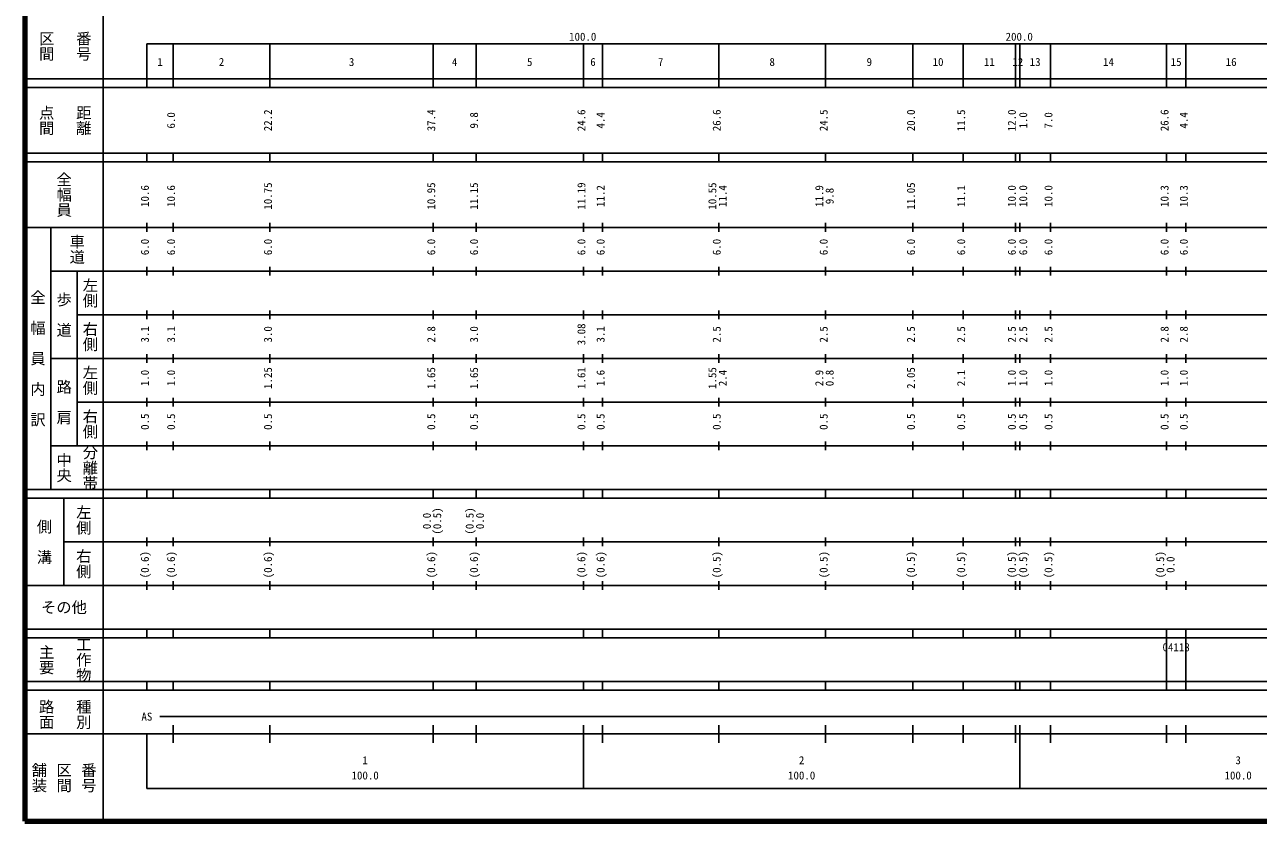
# Model space of a CAD drawing. Units: millimetres on the paper, enlarged 1000 times. Extents: x 40000 to 680000, y 20000 to 380000.
# Drawn here: x 40000 to 322622, y 20000 to 202409 of the extents above; entities that cross this region are included whole.
import ezdxf
from ezdxf.enums import TextEntityAlignment as Align

# ---------------------------------------------------------------- set-up
doc = ezdxf.new("R2010")
doc.units = ezdxf.units.MM
doc.header["$LTSCALE"] = 1000
doc.layers.add('M-TTL', color=2, linetype='Continuous', lineweight=140)
doc.layers.add('M-TTL-BAND', color=7, linetype='Continuous', lineweight=25)
doc.styles.add('@ＭＳ ゴシック', font='')
doc.styles.add('ＭＳ ゴシック', font='')
doc.styles.get('@ＭＳ ゴシック').set_extended_font_data('@MS Gothic')
doc.styles.get('ＭＳ ゴシック').set_extended_font_data('MS Gothic')

msp = doc.modelspace()

# ---------------------------------------------------------------- linework, layer by layer
at = {"layer": 'M-TTL'}
for p, q in [((40000, 380000), (40000, 20000)), ((40000, 20000), (680000, 20000))]:
    msp.add_line(p, q, dxfattribs=at)
at = {"layer": 'M-TTL-BAND'}
for p, q in [((58000, 370000), (58000, 20000)), ((68000, 198000), (579000, 198000)), ((68000, 198000), (68000, 188000)), ((74000, 188000), (74000, 198000)), ((96200, 188000), (96200, 198000)), ((133600, 188000), (133600, 198000)), ((143400, 188000), (143400, 198000)), ((168000, 188000), (168000, 198000)), ((172400, 188000), (172400, 198000)), ((199000, 188000), (199000, 198000)), ((223500, 188000), (223500, 198000)), ((243500, 188000), (243500, 198000)), ((255000, 188000), (255000, 198000)), ((267000, 188000), (267000, 198000)), ((268000, 188000), (268000, 198000)), ((275000, 188000), (275000, 198000)), ((301600, 188000), (301600, 198000)), ((306000, 188000), (306000, 198000)), ((40000, 190000), (579000, 190000)), ((40000, 188000), (579000, 188000)), ((40000, 173000), (579000, 173000)), ((68000, 171000), (68000, 173000)), ((74000, 171000), (74000, 173000)), ((96200, 171000), (96200, 173000)), ((133600, 171000), (133600, 173000)), ((143400, 171000), (143400, 173000)), ((168000, 171000), (168000, 173000)), ((172400, 171000), (172400, 173000)), ((199000, 171000), (199000, 173000)), ((223500, 171000), (223500, 173000)), ((243500, 171000), (243500, 173000)), ((255000, 171000), (255000, 173000)), ((267000, 171000), (267000, 173000)), ((268000, 171000), (268000, 173000)), ((275000, 171000), (275000, 173000)), ((301600, 171000), (301600, 173000)), ((306000, 171000), (306000, 173000)), ((40000, 171000), (579000, 171000)), ((40000, 156000), (579000, 156000)), ((46000, 96000), (46000, 156000)), ((68000, 155000), (68000, 157000)), ((74000, 155000), (74000, 157000)), ((96200, 155000), (96200, 157000)), ((133600, 155000), (133600, 157000)), ((143400, 155000), (143400, 157000)), ((168000, 155000), (168000, 157000)), ((172400, 155000), (172400, 157000)), ((199000, 155000), (199000, 157000)), ((223500, 155000), (223500, 157000)), ((243500, 155000), (243500, 157000)), ((255000, 155000), (255000, 157000)), ((267000, 155000), (267000, 157000)), ((268000, 155000), (268000, 157000)), ((275000, 155000), (275000, 157000)), ((301600, 155000), (301600, 157000)), ((306000, 155000), (306000, 157000)), ((68000, 145000), (68000, 147000)), ((74000, 145000), (74000, 147000)), ((96200, 145000), (96200, 147000)), ((133600, 145000), (133600, 147000)), ((143400, 145000), (143400, 147000)), ((168000, 145000), (168000, 147000)), ((172400, 145000), (172400, 147000)), ((199000, 145000), (199000, 147000)), ((223500, 145000), (223500, 147000)), ((243500, 145000), (243500, 147000)), ((255000, 145000), (255000, 147000)), ((267000, 145000), (267000, 147000)), ((268000, 145000), (268000, 147000)), ((275000, 145000), (275000, 147000)), ((301600, 145000), (301600, 147000)), ((306000, 145000), (306000, 147000)), ((46000, 146000), (579000, 146000)), ((52000, 146000), (52000, 106000)), ((52000, 136000), (579000, 136000)), ((68000, 135000), (68000, 137000)), ((74000, 135000), (74000, 137000)), ((96200, 135000), (96200, 137000)), ((133600, 135000), (133600, 137000)), ((143400, 135000), (143400, 137000)), ((168000, 135000), (168000, 137000)), ((172400, 135000), (172400, 137000)), ((199000, 135000), (199000, 137000)), ((223500, 135000), (223500, 137000)), ((243500, 135000), (243500, 137000)), ((255000, 135000), (255000, 137000)), ((267000, 135000), (267000, 137000)), ((268000, 135000), (268000, 137000)), ((275000, 135000), (275000, 137000)), ((301600, 135000), (301600, 137000)), ((306000, 135000), (306000, 137000)), ((46000, 126000), (579000, 126000)), ((68000, 125000), (68000, 127000)), ((74000, 125000), (74000, 127000)), ((96200, 125000), (96200, 127000)), ((133600, 125000), (133600, 127000)), ((143400, 125000), (143400, 127000)), ((168000, 125000), (168000, 127000)), ((172400, 125000), (172400, 127000)), ((199000, 125000), (199000, 127000)), ((223500, 125000), (223500, 127000)), ((243500, 125000), (243500, 127000)), ((255000, 125000), (255000, 127000)), ((267000, 125000), (267000, 127000)), ((268000, 125000), (268000, 127000)), ((275000, 125000), (275000, 127000)), ((301600, 125000), (301600, 127000)), ((306000, 125000), (306000, 127000)), ((52000, 116000), (579000, 116000)), ((68000, 115000), (68000, 117000)), ((74000, 115000), (74000, 117000)), ((96200, 115000), (96200, 117000)), ((133600, 115000), (133600, 117000)), ((143400, 115000), (143400, 117000)), ((168000, 115000), (168000, 117000)), ((172400, 115000), (172400, 117000)), ((199000, 115000), (199000, 117000)), ((223500, 115000), (223500, 117000)), ((243500, 115000), (243500, 117000)), ((255000, 115000), (255000, 117000)), ((267000, 115000), (267000, 117000)), ((268000, 115000), (268000, 117000)), ((275000, 115000), (275000, 117000)), ((301600, 115000), (301600, 117000)), ((306000, 115000), (306000, 117000)), ((46000, 106000), (579000, 106000)), ((68000, 105000), (68000, 107000)), ((74000, 105000), (74000, 107000)), ((96200, 105000), (96200, 107000)), ((133600, 105000), (133600, 107000)), ((143400, 105000), (143400, 107000)), ((168000, 105000), (168000, 107000)), ((172400, 105000), (172400, 107000)), ((199000, 105000), (199000, 107000)), ((223500, 105000), (223500, 107000)), ((243500, 105000), (243500, 107000)), ((255000, 105000), (255000, 107000)), ((267000, 105000), (267000, 107000)), ((268000, 105000), (268000, 107000)), ((275000, 105000), (275000, 107000)), ((301600, 105000), (301600, 107000)), ((306000, 105000), (306000, 107000)), ((40000, 96000), (579000, 96000)), ((40000, 94000), (579000, 94000)), ((49000, 94000), (49000, 74000)), ((68000, 94000), (68000, 96000)), ((74000, 94000), (74000, 96000)), ((96200, 94000), (96200, 96000)), ((133600, 94000), (133600, 96000)), ((143400, 94000), (143400, 96000)), ((168000, 94000), (168000, 96000)), ((172400, 94000), (172400, 96000)), ((199000, 94000), (199000, 96000)), ((223500, 94000), (223500, 96000)), ((243500, 94000), (243500, 96000)), ((255000, 94000), (255000, 96000)), ((267000, 94000), (267000, 96000)), ((268000, 94000), (268000, 96000)), ((275000, 94000), (275000, 96000)), ((301600, 94000), (301600, 96000)), ((306000, 94000), (306000, 96000)), ((68000, 83000), (68000, 85000)), ((74000, 83000), (74000, 85000)), ((96200, 83000), (96200, 85000)), ((133600, 83000), (133600, 85000)), ((143400, 83000), (143400, 85000)), ((168000, 83000), (168000, 85000)), ((172400, 83000), (172400, 85000)), ((199000, 83000), (199000, 85000)), ((223500, 83000), (223500, 85000)), ((243500, 83000), (243500, 85000)), ((255000, 83000), (255000, 85000)), ((267000, 83000), (267000, 85000)), ((268000, 83000), (268000, 85000)), ((275000, 83000), (275000, 85000)), ((301600, 83000), (301600, 85000)), ((306000, 83000), (306000, 85000)), ((49000, 84000), (579000, 84000)), ((40000, 74000), (579000, 74000)), ((68000, 73000), (68000, 75000)), ((74000, 73000), (74000, 75000)), ((96200, 73000), (96200, 75000)), ((133600, 73000), (133600, 75000)), ((143400, 73000), (143400, 75000)), ((168000, 73000), (168000, 75000)), ((172400, 73000), (172400, 75000)), ((199000, 73000), (199000, 75000)), ((223500, 73000), (223500, 75000)), ((243500, 73000), (243500, 75000)), ((255000, 73000), (255000, 75000)), ((267000, 73000), (267000, 75000)), ((268000, 73000), (268000, 75000)), ((275000, 73000), (275000, 75000)), ((301600, 73000), (301600, 75000)), ((306000, 73000), (306000, 75000)), ((40000, 64000), (579000, 64000)), ((68000, 62000), (68000, 64000)), ((74000, 62000), (74000, 64000)), ((96200, 62000), (96200, 64000)), ((133600, 62000), (133600, 64000)), ((143400, 62000), (143400, 64000)), ((168000, 62000), (168000, 64000)), ((172400, 62000), (172400, 64000)), ((199000, 62000), (199000, 64000)), ((223500, 62000), (223500, 64000)), ((243500, 62000), (243500, 64000)), ((255000, 62000), (255000, 64000)), ((267000, 62000), (267000, 64000)), ((268000, 62000), (268000, 64000)), ((275000, 62000), (275000, 64000)), ((301600, 62000), (301600, 64000)), ((306000, 62000), (306000, 64000)), ((40000, 62000), (579000, 62000)), ((301600, 52000), (301600, 62000)), ((306000, 52000), (306000, 62000)), ((40000, 52000), (579000, 52000)), ((68000, 50000), (68000, 52000)), ((74000, 50000), (74000, 52000)), ((96200, 50000), (96200, 52000)), ((133600, 50000), (133600, 52000)), ((143400, 50000), (143400, 52000)), ((168000, 50000), (168000, 52000)), ((172400, 50000), (172400, 52000)), ((199000, 50000), (199000, 52000)), ((223500, 50000), (223500, 52000)), ((243500, 50000), (243500, 52000)), ((255000, 50000), (255000, 52000)), ((267000, 50000), (267000, 52000)), ((268000, 50000), (268000, 52000)), ((275000, 50000), (275000, 52000)), ((301600, 50000), (301600, 52000)), ((306000, 50000), (306000, 52000)), ((40000, 50000), (579000, 50000)), ((71000, 44000), (562000, 44000)), ((40000, 40000), (579000, 40000)), ((68000, 40000), (68000, 27500)), ((74000, 38000), (74000, 42000)), ((96200, 38000), (96200, 42000)), ((133600, 38000), (133600, 42000)), ((143400, 38000), (143400, 42000)), ((168000, 27500), (168000, 42000)), ((172400, 38000), (172400, 42000)), ((199000, 38000), (199000, 42000)), ((223500, 38000), (223500, 42000)), ((243500, 38000), (243500, 42000)), ((255000, 38000), (255000, 42000)), ((267000, 38000), (267000, 42000)), ((268000, 27500), (268000, 42000)), ((275000, 38000), (275000, 42000)), ((301600, 38000), (301600, 42000)), ((306000, 38000), (306000, 42000)), ((68000, 27500), (579000, 27500))]:
    msp.add_line(p, q, dxfattribs=at)

# ---------------------------------------------------------------- texts
at = {"layer": 'M-TTL-BAND', "style": '@ＭＳ ゴシック'}
for s, p in [('番号', (53500, 197500)), ('区間', (45000, 197500)), ('点間', (45000, 180500)), ('距離', (53500, 180500)), ('全幅員', (49000, 163500)), ('車道', (52000, 151000)), ('左側', (55000, 141000)), ('全\u3000幅\u3000員\u3000内\u3000訳', (43000, 126000)), ('歩\u3000道', (49000, 136000)), ('右側', (55000, 131000)), ('左側', (55000, 121000)), ('路\u3000肩', (49000, 116000)), ('右側', (55000, 111000)), ('分離帯', (55000, 101000)), ('中央', (49000, 101000)), ('左側', (53500, 89000)), ('側\u3000溝', (44500, 84000)), ('右側', (53500, 79000)), ('主要', (45000, 57000)), ('工作物', (53500, 57000)), ('路面', (45000, 44500)), ('種別', (53500, 44500)), ('舗装', (43333, 30000)), ('区間', (49000, 30000)), ('番号', (54667, 30000))]:
    msp.add_text(s, height=2566, rotation=270, dxfattribs=at).set_placement(p, align=Align.MIDDLE_CENTER)
at = {"layer": 'M-TTL-BAND', "style": 'ＭＳ ゴシック'}
for s, p in [('100.0', (167844, 198195)), ('200.0', (267844, 198195)), ('1', (71000, 192405)), ('2', (85100, 192405)), ('3', (114900, 192405)), ('4', (138500, 192405)), ('5', (155700, 192405)), ('6', (170200, 192405)), ('7', (185700, 192405)), ('8', (211250, 192405)), ('9', (233500, 192405)), ('10', (249250, 192405)), ('11', (261000, 192405)), ('12', (267500, 192405)), ('13', (271500, 192405)), ('14', (288300, 192405)), ('15', (303800, 192405)), ('16', (316400, 192405)), ('AS', (68000, 42500)), ('1', (118000, 32523)), ('2', (218000, 32523)), ('3', (318000, 32523)), ('100.0', (118000, 29033)), ('100.0', (218000, 29033)), ('100.0', (318000, 29033))]:
    msp.add_text(s, height=1833, dxfattribs=at).set_placement(p, align=Align.BOTTOM_CENTER)
for s, p in [('6.0', (75000, 180500)), ('22.2', (97200, 180500)), ('37.4', (134600, 180500)), ('9.8', (144400, 180500)), ('24.6', (169000, 180500)), ('4.4', (173400, 180500)), ('26.6', (200000, 180500)), ('24.5', (224500, 180500)), ('20.0', (244500, 180500)), ('11.5', (256000, 180500)), ('12.0', (267611, 180500)), ('1.0', (270215, 180500)), ('7.0', (276000, 180500)), ('26.6', (302600, 180500)), ('4.4', (307000, 180500)), ('10.6', (69000, 163174)), ('10.6', (75000, 163174)), ('10.75', (97200, 163174)), ('10.95', (134600, 163174)), ('11.15', (144400, 163174)), ('11.19', (169000, 163174)), ('11.2', (173400, 163174)), ('10.55', (199000, 163174)), ('11.4', (201370, 163174)), ('11.9', (223500, 163174)), ('9.8', (225870, 163174)), ('11.05', (244500, 163174)), ('11.1', (256000, 163174)), ('10.0', (267611, 163174)), ('10.0', (270215, 163174)), ('10.0', (276000, 163174)), ('10.3', (302600, 163174)), ('10.3', (307000, 163174)), ('6.0', (69000, 151500)), ('6.0', (75000, 151500)), ('6.0', (97200, 151500)), ('6.0', (134600, 151500)), ('6.0', (144400, 151500)), ('6.0', (169000, 151500)), ('6.0', (173400, 151500)), ('6.0', (200000, 151500)), ('6.0', (224500, 151500)), ('6.0', (244500, 151500)), ('6.0', (256000, 151500)), ('6.0', (267611, 151500)), ('6.0', (270215, 151500)), ('6.0', (276000, 151500)), ('6.0', (302600, 151500)), ('6.0', (307000, 151500)), ('3.1', (69000, 131500)), ('3.1', (75000, 131500)), ('3.0', (97200, 131500)), ('2.8', (134600, 131500)), ('3.0', (144400, 131500)), ('3.08', (169000, 131500)), ('3.1', (173400, 131500)), ('2.5', (200000, 131500)), ('2.5', (224500, 131500)), ('2.5', (244500, 131500)), ('2.5', (256000, 131500)), ('2.5', (267611, 131500)), ('2.5', (270215, 131500)), ('2.5', (276000, 131500)), ('2.8', (302600, 131500)), ('2.8', (307000, 131500)), ('1.0', (69000, 121500)), ('1.0', (75000, 121500)), ('1.25', (97200, 121500)), ('1.65', (134600, 121500)), ('1.65', (144400, 121500)), ('1.61', (169000, 121500)), ('1.6', (173400, 121500)), ('1.55', (199000, 121500)), ('2.4', (201370, 121500)), ('2.9', (223500, 121500)), ('0.8', (225870, 121500)), ('2.05', (244500, 121500)), ('2.1', (256000, 121500)), ('1.0', (267611, 121500)), ('1.0', (270215, 121500)), ('1.0', (276000, 121500)), ('1.0', (302600, 121500)), ('1.0', (307000, 121500)), ('0.5', (69000, 111500)), ('0.5', (75000, 111500)), ('0.5', (97200, 111500)), ('0.5', (134600, 111500)), ('0.5', (144400, 111500)), ('0.5', (169000, 111500)), ('0.5', (173400, 111500)), ('0.5', (200000, 111500)), ('0.5', (224500, 111500)), ('0.5', (244500, 111500)), ('0.5', (256000, 111500)), ('0.5', (267611, 111500)), ('0.5', (270215, 111500)), ('0.5', (276000, 111500)), ('0.5', (302600, 111500)), ('0.5', (307000, 111500)), ('0.0', (133600, 88764)), ('(0.5)', (135970, 88764)), ('(0.5)', (143400, 88764)), ('0.0', (145770, 88764)), ('(0.6)', (69000, 78764)), ('(0.6)', (75000, 78764)), ('(0.6)', (97200, 78764)), ('(0.6)', (134600, 78764)), ('(0.6)', (144400, 78764)), ('(0.6)', (169000, 78764)), ('(0.6)', (173400, 78764)), ('(0.5)', (200000, 78764)), ('(0.5)', (224500, 78764)), ('(0.5)', (244500, 78764)), ('(0.5)', (256000, 78764)), ('(0.5)', (267611, 78764)), ('(0.5)', (270215, 78764)), ('(0.5)', (276000, 78764)), ('(0.5)', (301600, 78764)), ('0.0', (303970, 78764))]:
    msp.add_text(s, height=1833, rotation=90, dxfattribs=at).set_placement(p, align=Align.BOTTOM_CENTER)
msp.add_text('その他', height=2566, dxfattribs=at).set_placement((49000, 69000), align=Align.MIDDLE_CENTER)
msp.add_text('04118', height=1833, dxfattribs=at).set_placement((300675, 58405), align=Align.BOTTOM_LEFT)

doc.saveas('drawing.dxf')
